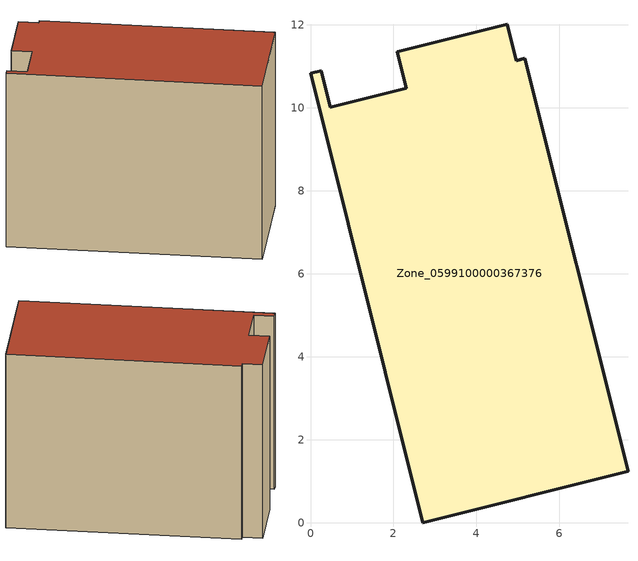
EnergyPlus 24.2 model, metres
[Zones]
Zone_0599100000367376
 floor ground (C_G): 0.26,10.89 0.47,10.02 2.31,10.47 2.09,11.35 4.74,12.01 4.96,11.14 5.17,11.19 7.65,1.24 2.7,0 0,10.82 z0
 wall outside (C_F): 2.7,0 7.65,1.24 5.17,11.19 4.96,11.14 4.74,12.01 2.09,11.35 2.31,10.47 0.47,10.02 0.26,10.89 0,10.82 2.7,0 z0:8.45
 roof outside (C_R): 0.47,10.02 0.26,10.89 0,10.82 2.7,0 7.65,1.24 5.17,11.19 4.96,11.14 4.74,12.01 2.09,11.35 2.31,10.47 z8.45
[BUILDING]
Pand.0599100000367376: North Axis=0; Terrain=City; Loads Convergence Tolerance Value=0.04; Temperature Convergence Tolerance Value=0.4; Solar Distribution=FullExterior; Maximum Number of Warmup Days=25; Minimum Number of Warmup Days=1
[Site:Location]
Rotterdam.The.Hague.AP_ZH_NLD Design_Conditions: Latitude=51.96; Longitude=4.45; Time Zone=1; Elevation=-4.5
[SITE:GROUNDTEMPERATURE:BUILDINGSURFACE]
18, 18, 18, 18, 18, 18, 18, 18, 18, 18, 18, 18
[MATERIAL] Thermal Absorptance=0.9; Solar Absorptance=0.7; Visible Absorptance=0.7
Name | Roughness | Thickness | Conductivity | Density | Specific Heat
G.TI.1992-2005 | MediumSmooth | 0.15 | 0.06 | 540 | 1210
F.TI.1992-2005 | Rough | 0.3 | 0.12 | 1920 | 840
R.TI.1992-2005 | MediumRough | 0.2 | 0.08 | 1500 | 1000
[CONSTRUCTION]
C_G: G.TI.1992-2005
C_F: F.TI.1992-2005
C_R: R.TI.1992-2005
[ZONE]
Zone_0599100000367376: Type=1; Multiplier=1; Ceiling Height=Autocalculate; Volume=Autocalculate; Floor Area=autocalculate; Part of Total Floor Area=Yes
[ZONEINFILTRATION:DESIGNFLOWRATE]
Infil_Zone_0599100000367376: Zone or ZoneList or Space or SpaceList=Zone_0599100000367376; Schedule=AlwaysOn; Design Flow Rate Calculation Method=Flow/Area; Flow Rate per Floor Area=0.0015; Constant Term Coefficient=1; Temperature Term Coefficient=0; Velocity Term Coefficient=0; Velocity Squared Term Coefficient=0
[HVACTEMPLATE:ZONE:IDEALLOADSAIRSYSTEM]
Zone_0599100000367376: Maximum Heating Supply Air Temperature=50; Minimum Cooling Supply Air Temperature=13; Maximum Heating Supply Air Humidity Ratio=0.0156; Minimum Cooling Supply Air Humidity Ratio=0.0077; Heating Limit=NoLimit; Cooling Limit=NoLimit; Dehumidification Control Type=ConstantSensibleHeatRatio; Cooling Sensible Heat Ratio=0.7; Dehumidification Setpoint=60; Humidification Control Type=None; Humidification Setpoint=30; Outdoor Air Method=None; Outdoor Air Flow Rate per Person=0.00944; Outdoor Air Flow Rate per Zone Floor Area=0; Outdoor Air Flow Rate per Zone=0; Demand Controlled Ventilation Type=None; Outdoor Air Economizer Type=NoEconomizer; Heat Recovery Type=None; Sensible Heat Recovery Effectiveness=0.7; Latent Heat Recovery Effectiveness=0.65
[ZONECONTROL:THERMOSTAT]
ThermostatControl_Zone_0599100000367376: Zone or ZoneList=Zone_0599100000367376; Control Type Schedule=DualSetpointControlType; Control 1=Thermostat_Zone_0599100000367376; Temperature Difference Between Cutout And Setpoint=0
[THERMOSTATSETPOINT:DUALSETPOINT]
Thermostat_Zone_0599100000367376: Heating Setpoint Temperature Schedule=HeatingSetpoint_Zone_0599100000367376; Cooling Setpoint Temperature Schedule=CoolingSetpoint_Zone_0599100000367376
[SCHEDULE:COMPACT]
HeatingSetpoint_Zone_0599100000367376: Through: 12/31, For: AllDays, Until: 24:00, 21
CoolingSetpoint_Zone_0599100000367376: Through: 12/31, For: AllDays, Until: 24:00, 24
DualSetpointControlType: Through: 12/31, For: AllDays, Until: 24:00, 4
AlwaysOn: Through: 12/31, For: AllDays, Until: 24:00, 1
